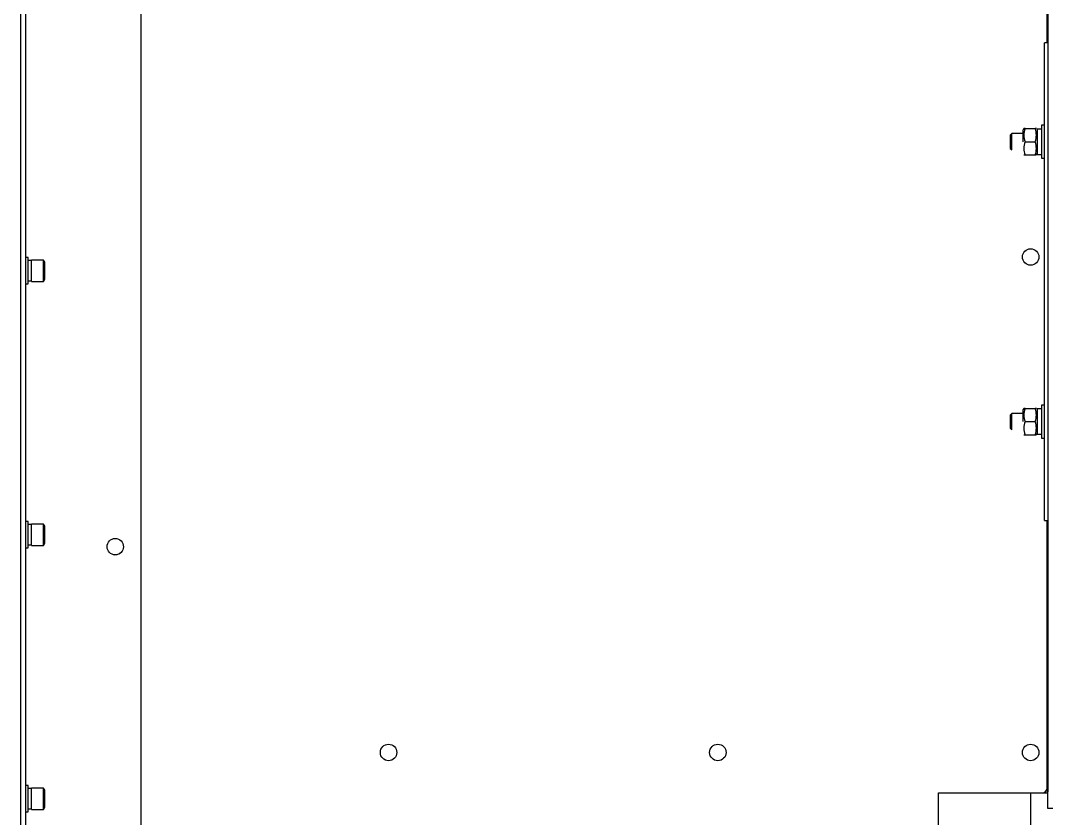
# Model space of a CAD drawing. Extents: x -681219 to -550379, y -242630 to -158199.
# Drawn here: x -583590 to -582964, y -223083 to -222598 of the extents above; entities that cross this region are included whole.
import ezdxf

# ---------------------------------------------------------------- set-up
doc = ezdxf.new("R2010")
doc.units = 0
doc.header["$LTSCALE"] = 1000
doc.linetypes.add('C2', pattern=[17, 14, -1, 1, -1])
for name, color, linetype in [('AAO0802002', 7, 'CONTINUOUS'), ('BAA1010001', 7, 'CONTINUOUS'), ('FAA01001', 7, 'CONTINUOUS'), ('GAB00802', 7, 'CONTINUOUS'), ('GAB01001', 7, 'CONTINUOUS'), ('GAE00802', 7, 'CONTINUOUS'), ('GAE01001', 7, 'CONTINUOUS'), ('GZDH011002301', 7, 'CONTINUOUS'), ('GZDH011003131', 7, 'CONTINUOUS'), ('GZDH011035011', 7, 'CONTINUOUS'), ('GZDH011035022', 7, 'CONTINUOUS'), ('GZDH011035041', 7, 'CONTINUOUS'), ('SDZB011079322', 7, 'CONTINUOUS'), ('中心线', 4, 'C2')]:
    doc.layers.add(name, color=color, linetype=linetype)

# ---------------------------------------------------------------- blocks, each defined once
blk = doc.blocks.new('fushitu')
at = {"layer": 'AAO0802002', "color": 7, "linetype": 'Continuous'}
for p, q in [((-4620.32, 860.15), (-4620.32, 873.15)), ((-4613.12, 873.15), (-4620.32, 873.15)), ((-4613.12, 860.15), (-4613.12, 873.15)), ((-4612.32, 871.76), (-4613.12, 873.15)), ((-4612.32, 861.53), (-4612.32, 871.76)), ((-4620.32, 860.15), (-4613.12, 860.15)), ((-4613.12, 860.15), (-4612.32, 861.53)), ((-4620.32, 699.76), (-4620.32, 712.76)), ((-4613.12, 712.76), (-4620.32, 712.76)), ((-4613.12, 699.76), (-4613.12, 712.76)), ((-4612.32, 711.38), (-4613.12, 712.76)), ((-4612.32, 701.15), (-4612.32, 711.38)), ((-4613.12, 699.76), (-4612.32, 701.15)), ((-4620.32, 699.76), (-4613.12, 699.76)), ((-4620.32, 539.38), (-4620.32, 552.38)), ((-4613.12, 552.38), (-4620.32, 552.38)), ((-4613.12, 539.38), (-4613.12, 552.38)), ((-4612.32, 551), (-4613.12, 552.38)), ((-4612.32, 540.77), (-4612.32, 551)), ((-4620.32, 539.38), (-4613.12, 539.38)), ((-4613.12, 539.38), (-4612.32, 540.77))]:
    blk.add_line(p, q, dxfattribs=at)
at = {"layer": 'BAA1010001', "color": 7, "linetype": 'Continuous'}
for p, q in [((-4025, 950), (-4026, 949)), ((-4026, 949), (-4026, 941)), ((-4025, 940), (-4025, 950)), ((-4018, 950), (-4025, 950)), ((-4026, 941), (-4025, 940)), ((-4025, 780), (-4026, 779)), ((-4026, 779), (-4026, 771)), ((-4025, 770), (-4025, 780)), ((-4018, 780), (-4025, 780)), ((-4026, 771), (-4025, 770))]:
    blk.add_line(p, q, dxfattribs=at)
at = {"layer": 'FAA01001', "color": 7, "linetype": 'Continuous'}
for p, q in [((-4017.6, 953), (-4018, 952.3)), ((-4018, 945), (-4018, 952.3)), ((-4016.88, 953), (-4017.54, 953)), ((-4016.88, 953), (-4010.72, 953)), ((-4010, 953), (-4010.72, 953)), ((-4016.88, 945), (-4010.72, 945)), ((-4017.6, 937), (-4016.88, 937)), ((-4016.88, 937), (-4010.72, 937)), ((-4010.72, 937), (-4010.06, 937)), ((-4010, 937), (-4009.6, 937.7)), ((-4017.6, 783), (-4018, 782.3)), ((-4018, 775), (-4018, 782.3)), ((-4016.88, 783), (-4017.54, 783)), ((-4016.88, 783), (-4010.72, 783)), ((-4010, 783), (-4010.72, 783)), ((-4016.88, 775), (-4010.72, 775)), ((-4017.6, 767), (-4016.88, 767)), ((-4016.88, 767), (-4010.72, 767)), ((-4010.72, 767), (-4010.06, 767)), ((-4010, 767), (-4009.6, 767.7))]:
    blk.add_line(p, q, dxfattribs=at)
for centre, start, end in [((-4005.94, 949), 159.91535, 200.08549), ((-4021.66, 949), 339.91448, 20.08468), ((-4005.94, 941), 159.91448, 200.08468), ((-4021.66, 941), 339.91535, 20.08549), ((-4005.94, 779), 159.91535, 200.08549), ((-4021.66, 779), 339.91448, 20.08468), ((-4005.94, 771), 159.91448, 200.08468), ((-4021.66, 771), 339.91535, 20.08549)]:
    blk.add_arc(centre, 11.65, start, end, dxfattribs=at)
at = {"layer": 'GAB00802', "color": 7, "linetype": 'Continuous'}
for p, q in [((-4622.42, 874.65), (-4624.02, 874.65)), ((-4622.42, 858.65), (-4622.42, 874.65)), ((-4624.02, 858.65), (-4622.42, 858.65)), ((-4622.42, 714.26), (-4624.02, 714.26)), ((-4622.42, 698.26), (-4622.42, 714.26)), ((-4624.02, 698.26), (-4622.42, 698.26)), ((-4622.42, 553.88), (-4624.02, 553.88)), ((-4622.42, 537.88), (-4622.42, 553.88)), ((-4624.02, 537.88), (-4622.42, 537.88))]:
    blk.add_line(p, q, dxfattribs=at)
at = {"layer": 'GAB01001', "color": 7, "linetype": 'Continuous'}
for p, q in [((-4007, 955), (-4007, 935)), ((-4005, 955), (-4007, 955)), ((-4007, 935), (-4005, 935)), ((-4007, 785), (-4007, 765)), ((-4005, 785), (-4007, 785)), ((-4007, 765), (-4005, 765))]:
    blk.add_line(p, q, dxfattribs=at)
at = {"layer": 'GAE00802', "color": 7, "linetype": 'Continuous'}
for p, q in [((-4620.32, 872.8), (-4622.42, 872.8)), ((-4622.42, 860.5), (-4620.32, 860.5)), ((-4620.32, 712.41), (-4622.42, 712.41)), ((-4622.42, 700.11), (-4620.32, 700.11)), ((-4620.32, 552.03), (-4622.42, 552.03)), ((-4622.42, 539.73), (-4620.32, 539.73))]:
    blk.add_line(p, q, dxfattribs=at)
at = {"layer": 'GAE01001', "color": 7, "linetype": 'Continuous'}
for p, q in [((-4009.6, 952.7), (-4009.6, 937.3)), ((-4007, 952.7), (-4009.6, 952.7)), ((-4009.6, 937.3), (-4007, 937.3)), ((-4009.6, 782.7), (-4009.6, 767.3)), ((-4007, 782.7), (-4009.6, 782.7)), ((-4009.6, 767.3), (-4007, 767.3))]:
    blk.add_line(p, q, dxfattribs=at)
at = {"layer": 'GZDH011002301', "color": 7, "linetype": 'Continuous'}
for p, q in [((-4005, 715), (-4005, 1005)), ((-4003, 1005), (-4005, 1005)), ((-4005, 715), (-4003, 715))]:
    blk.add_line(p, q, dxfattribs=at)
at = {"layer": 'GZDH011003131', "color": 7, "linetype": 'Continuous'}
for p, q in [((-4003, 1825), (-4003, 550)), ((-4003, 540), (-4003, 550)), ((-4000, 540), (-4003, 540))]:
    blk.add_line(p, q, dxfattribs=at)
at = {"layer": 'GZDH011035011', "color": 7, "linetype": 'Continuous'}
for p in [(-4003.5, 552.5), (-4006.5, 549.5)]:
    blk.add_line(p, (-4003.5, 549.5), dxfattribs=at)
at = {"layer": 'GZDH011035022', "color": 7, "linetype": 'Continuous'}
blk.add_line((-4013.5, 549.5), (-4013.5, 530), dxfattribs=at)
at = {"layer": 'GZDH011035041', "color": 7, "linetype": 'Continuous'}
for p, q in [((-4003.5, 1005), (-4003.5, 1297.4)), ((-4003.5, 552.5), (-4003.5, 715)), ((-4069.5, 0), (-4069.5, 549.5)), ((-4069.5, 549.5), (-4006.5, 549.5))]:
    blk.add_line(p, q, dxfattribs=at)
for centre in [(-4013.5, 875), (-4403.5, 574), (-4203.5, 574), (-4013.5, 574)]:
    blk.add_circle(centre, 5, dxfattribs=at)
for centre, radius, start, end in [((-4570, 700), 6, 272.42027, 319.29576), ((-4006.5, 552.5), 3, 270, 0)]:
    blk.add_arc(centre, radius, start, end, dxfattribs=at)
at = {"layer": 'SDZB011079322', "color": 7, "linetype": 'Continuous'}
for p, q in [((-4554.02, 1284), (-4554.02, 329)), ((-4627.02, 1280.07), (-4627.02, 356.24)), ((-4624.02, 1280.07), (-4624.02, 356.24))]:
    blk.add_line(p, q, dxfattribs=at)
blk.add_circle((-4569.52, 699), 5, dxfattribs=at)

msp = doc.modelspace()

# ---------------------------------------------------------------- block references
at = {"layer": '中心线'}
msp.add_blockref('fushitu', (-578962.82, -223616.6983), dxfattribs=at)

doc.saveas('drawing.dxf')
